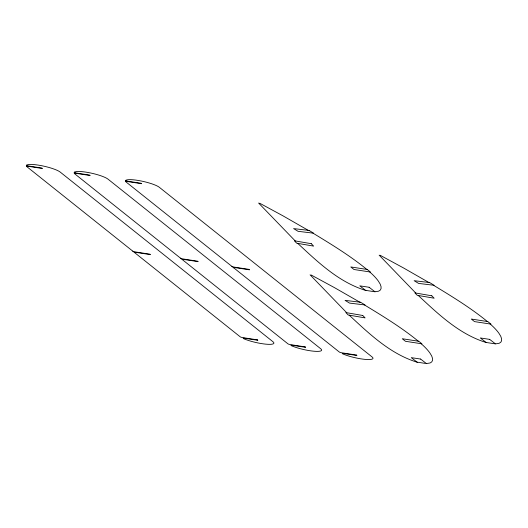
<?xml version="1.0" encoding="UTF-8"?>
<svg xmlns="http://www.w3.org/2000/svg" width="528" height="528" viewBox="0 0 528 528"><rect width="100%" height="100%" fill="white"/><g stroke="black" fill="none" stroke-linecap="round" stroke-linejoin="round"><path stroke-width="0.79" d="M375.065 291.76L378.635 291.179L380.239 290.149L381.064 288.611L381.044 286.592L380.186 284.11L378.391 281.173A300.663 56.338 12.9 0 0 369.659 271.907M495.601 343.867L499.165 343.286L500.775 342.25L501.6 340.718L501.58 338.699L500.716 336.211L498.927 333.28A300.663 56.338 12.9 0 0 490.195 324.014M426.545 363.548L430.109 362.967L431.719 361.931L432.544 360.4L432.524 358.38L431.666 355.898L429.871 352.961A300.663 56.338 12.9 0 0 421.139 343.695M365.904 290.492C338.923 282.302 317.902 262.152 297.739 243.368M486.44 342.599C459.452 334.402 438.431 314.259 418.268 295.475M417.384 362.281C390.397 354.083 369.376 333.94 349.213 315.157M380.18 255.295L403.498 267.94L428.828 282.467M259.651 203.194L282.968 215.833L308.293 230.36M311.124 274.982L334.442 287.621L359.773 302.148M433.448 285.212C451.955 296.465 470.554 307.784 487.357 321.512M312.919 233.105C331.419 244.365 350.018 255.677 366.821 269.412M364.393 304.894C382.899 316.153 401.498 327.466 418.301 341.2M415.741 293.033L379.144 255.136M295.211 240.926L258.608 203.036M346.685 312.715L310.088 274.824M125.776 181.639A2.046 0.383 12.9 0 1 127.09 181.487L141.511 183.698L140.95 183.242L128.482 181.335A2.046 0.383 12.9 0 1 126.502 180.82A2.046 0.383 12.9 0 1 125.882 180.305M233.699 267.815A2.046 0.383 12.9 0 1 234.947 267.59L249.52 269.821L248.952 269.372L234.379 267.135A2.046 0.383 12.9 0 1 231.845 266.33M74.428 173.468A2.046 0.383 12.9 0 1 75.748 173.316L90.169 175.527L89.602 175.072L77.134 173.158A2.046 0.383 12.9 0 1 75.161 172.643A2.046 0.383 12.9 0 1 74.534 172.128M182.358 259.644A2.046 0.383 12.9 0 1 183.605 259.42L198.178 261.65L197.611 261.202L183.038 258.964A2.046 0.383 12.9 0 1 180.497 258.159M26.671 166.432A2.046 0.383 12.9 0 1 27.991 166.28L42.412 168.491L41.844 168.043L29.383 166.129A2.046 0.383 12.9 0 1 27.403 165.614A2.046 0.383 12.9 0 1 26.783 165.099M134.6 252.608A2.046 0.383 12.9 0 1 135.848 252.384L150.421 254.621L149.853 254.166L135.28 251.935A2.046 0.383 12.9 0 1 132.746 251.13M309.104 230.459L293.588 228.584L298.069 231.31L313.586 233.185L309.104 230.459M429.64 282.566L414.124 280.691L418.605 283.417L434.122 285.292L429.64 282.566M360.584 302.247L345.068 300.373L349.549 303.098L365.066 304.973L360.584 302.247M369.125 287.265L359.786 285.853L365.6 290.367L374.939 291.773L369.125 287.265M489.661 339.372L480.315 337.96L486.13 342.467L495.475 343.88L489.661 339.372M420.605 359.053L411.259 357.641L417.074 362.155L426.419 363.561L420.605 359.053M367.25 269.478L350.79 266.95L353.991 269.504L370.451 272.032L367.25 269.478M487.786 321.578L471.319 319.057L474.52 321.611L490.987 324.133L487.786 321.578M418.73 341.266L402.263 338.738L405.464 341.293L421.931 343.814L418.73 341.266M305.052 346.876L290.486 344.639A2.046 0.383 12.9 0 1 287.965 343.853L75.068 174.088A17.833 3.34 12.9 0 1 85.912 172.135A17.833 3.34 12.9 0 1 107.996 179.137L320.72 348.764A17.833 3.34 12.9 0 1 313.15 351.146A17.833 3.34 12.9 0 1 291.463 345.741A2.046 0.383 12.9 0 1 292.288 345.286L305.62 347.325L305.052 346.876M257.294 339.847L242.728 337.61A2.046 0.383 12.9 0 1 240.214 336.818L27.311 167.053A17.833 3.34 12.9 0 1 38.161 165.099A17.833 3.34 12.9 0 1 60.245 172.108L272.963 341.735A17.833 3.34 12.9 0 1 265.399 344.117A17.833 3.34 12.9 0 1 243.712 338.705A2.046 0.383 12.9 0 1 244.53 338.25L257.862 340.296L257.294 339.847M356.4 355.047L341.834 352.81A2.046 0.383 12.9 0 1 339.313 352.024L126.41 182.259A17.833 3.34 12.9 0 1 137.26 180.305A17.833 3.34 12.9 0 1 159.344 187.308L372.062 356.935A17.833 3.34 12.9 0 1 364.498 359.317A17.833 3.34 12.9 0 1 342.811 353.912A2.046 0.383 12.9 0 1 343.636 353.456L356.961 355.496L356.4 355.047M311.263 243.698L294.367 240.781L296.716 243.197L313.619 246.107L311.263 243.698M431.798 295.799L414.896 292.888L417.252 295.297L434.155 298.214L431.798 295.799M362.743 315.48L345.847 312.569L348.196 314.985L365.099 317.896L362.743 315.48"/></g></svg>
